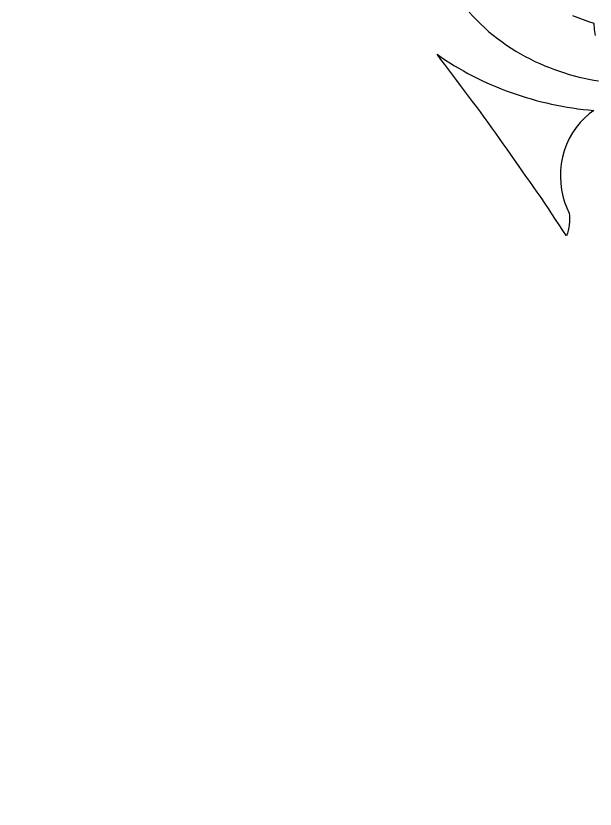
# Model space of a CAD drawing. Extents: x -1903 to -234, y -575 to 545.
# Drawn here: x -1047.8 to -963.1, y 149.1 to 265.1 of the extents above; entities that cross this region are included whole.
import ezdxf

# ---------------------------------------------------------------- set-up
doc = ezdxf.new("R2010")
doc.units = 0
doc.layers.add('LAYER_1', color=18, linetype='CONTINUOUS')

msp = doc.modelspace()

# ---------------------------------------------------------------- linework, layer by layer
at = {"layer": 'LAYER_1'}
msp.add_lwpolyline([(-1342.912552403855, 545.219890420859, 0.4142135623730951), (-1902.912552403855, -14.78010957914103, 0.4142135623730951), (-1342.912552403855, -574.780109579141, 0.4142135623730951), (-782.912552403855, -14.78010957914103, 0.4142135623730951)], format="xyb", close=True, dxfattribs=at)
for points in [[(-981.4882202148438, 265.6312255859375), (-980.947021484375, 265.0225219726562), (-980.374755859375, 264.4443359375), (-979.8023071289062, 263.8658142089844), (-979.2001953125, 263.3209838867188), (-978.5977783203125, 262.7757263183594), (-977.9685668945312, 262.2660827636719), (-977.3389282226562, 261.7558898925781), (-976.685546875, 261.2828979492188), (-976.0316162109375, 260.8092956542969), (-975.357177734375, 260.3741455078125), (-974.6821899414062, 259.9382629394531), (-973.9899291992188, 259.5417785644531), (-973.297119140625, 259.1445007324219), (-972.5903930664062, 258.787109375), (-971.883056640625, 258.4288635253906), (-971.1652221679688, 258.1107788085938), (-970.4467163085938, 257.791748046875), (-969.7210693359375, 257.5127868652344), (-968.9947509765625, 257.2328796386719), (-968.2733154296875, 256.9862060546875), (-967.5582885742188, 256.7333984375), (-966.8418579101562, 256.5200805664062), (-966.1246948242188, 256.3058166503906), (-965.4090576171875, 256.1300964355469), (-964.6927490234375, 255.9534149169922), (-963.9807739257812, 255.8141326904297), (-963.2681274414062, 255.6739044189453), (-962.5623779296875, 255.5697174072266)], [(-963.0003662109375, 262.2095642089844), (-963.1373901367188, 263.0835571289062), (-963.2069702148438, 263.9525756835938), (-963.9957885742188, 264.2196655273438), (-964.7837524414062, 264.4856872558594), (-965.5673217773438, 264.7869873046875), (-966.35009765625, 265.0871887207031)]]:
    msp.add_lwpolyline(points, dxfattribs=at)
msp.add_lwpolyline([(-986.1912231445312, 259.4945678710938), (-985.5635986328125, 259.0599670410156), (-984.9354858398438, 258.624755859375), (-984.292236328125, 258.2138366699219), (-983.6484375, 257.80224609375), (-982.9901733398438, 257.4151000976562), (-982.3313598632812, 257.0272216796875), (-981.6586303710938, 256.6639709472656), (-980.9854125976562, 256.2999572753906), (-980.2989501953125, 255.9607086181641), (-979.6118774414062, 255.6206512451172), (-978.9122924804688, 255.3055572509766), (-978.2120361328125, 254.9895782470703), (-977.5000610351562, 254.6987762451172), (-976.7872924804688, 254.4070587158203), (-976.0634765625, 254.1407318115234), (-975.3389282226562, 253.8734588623047), (-974.60400390625, 253.6317901611328), (-973.8683471679688, 253.3891448974609), (-973.1376342773438, 253.1616058349609), (-972.4071655273438, 252.9323883056641), (-971.6672973632812, 252.7295684814453), (-970.9266967773438, 252.5256500244141), (-970.1774291992188, 252.3483734130859), (-969.4273681640625, 252.1700286865234), (-968.66943359375, 252.0186004638672), (-967.9107666015625, 251.8661041259766), (-967.1448364257812, 251.7407379150391), (-966.3781127929688, 251.6143341064453), (-965.60498046875, 251.5153656005859), (-964.8310546875, 251.4153594970703), (-964.0514526367188, 251.3431243896484), (-963.2710571289062, 251.2698211669922), (-963.9598999023438, 250.7393951416016), (-964.6229858398438, 250.1426239013672), (-965.2518920898438, 249.4808502197266), (-965.8380126953125, 248.7568817138672), (-966.373046875, 247.9750518798828), (-966.8490600585938, 247.1411285400391), (-967.2589721679688, 246.2624053955078), (-967.5968017578125, 245.3473052978516), (-967.8577270507812, 244.4052581787109), (-968.0386352539062, 243.4463043212891), (-968.1380615234375, 242.4808197021484), (-968.1561889648438, 241.5190277099609), (-968.0949096679688, 240.5707855224609), (-967.9659423828125, 239.6394500732422), (-967.7794189453125, 238.7294464111328), (-967.5274047851562, 237.8570251464844), (-967.2162475585938, 237.0279541015625), (-966.8529052734375, 236.2466430664062), (-966.8128662109375, 235.8209228515625), (-966.799560546875, 235.3951416015625), (-966.8129272460938, 234.9705047607422), (-966.8526611328125, 234.5482482910156), (-966.9185791015625, 234.1295776367188), (-967.010498046875, 233.7156677246094), (-967.1282348632812, 233.3077239990234), (-967.271484375, 232.9069213867188), (-967.7986450195312, 233.7092742919922), (-968.3258056640625, 234.5115966796875), (-968.8529663085938, 235.3139343261719), (-969.380126953125, 236.1162872314453), (-969.9072875976562, 236.9186248779297), (-970.4344482421875, 237.7209625244141), (-970.9729614257812, 238.5156097412109), (-971.5250854492188, 239.3009796142578), (-972.0772094726562, 240.0863342285156), (-972.6293334960938, 240.8717041015625), (-973.1814575195312, 241.6570892333984), (-973.7335815429688, 242.4424591064453), (-974.2857055664062, 243.2277984619141), (-974.837890625, 244.0131683349609), (-975.3900146484375, 244.7985382080078), (-975.942138671875, 245.5839080810547), (-976.4942626953125, 246.3692779541016), (-977.04638671875, 247.1546478271484), (-977.5985107421875, 247.9400177001953), (-978.150634765625, 248.7253570556641), (-978.7027587890625, 249.5107269287109), (-979.2726440429688, 250.2831878662109), (-979.8492431640625, 251.0507965087891), (-980.42578125, 251.8184051513672), (-981.0023193359375, 252.5860443115234), (-981.578857421875, 253.3536529541016), (-982.1553955078125, 254.1212615966797), (-982.73193359375, 254.8888702392578), (-983.3084716796875, 255.6565093994141), (-983.885009765625, 256.4241027832031), (-984.4615478515625, 257.1917114257812), (-985.0380859375, 257.9593200683594), (-985.6146240234375, 258.7269592285156)], close=True, dxfattribs=at)

doc.saveas('drawing.dxf')
